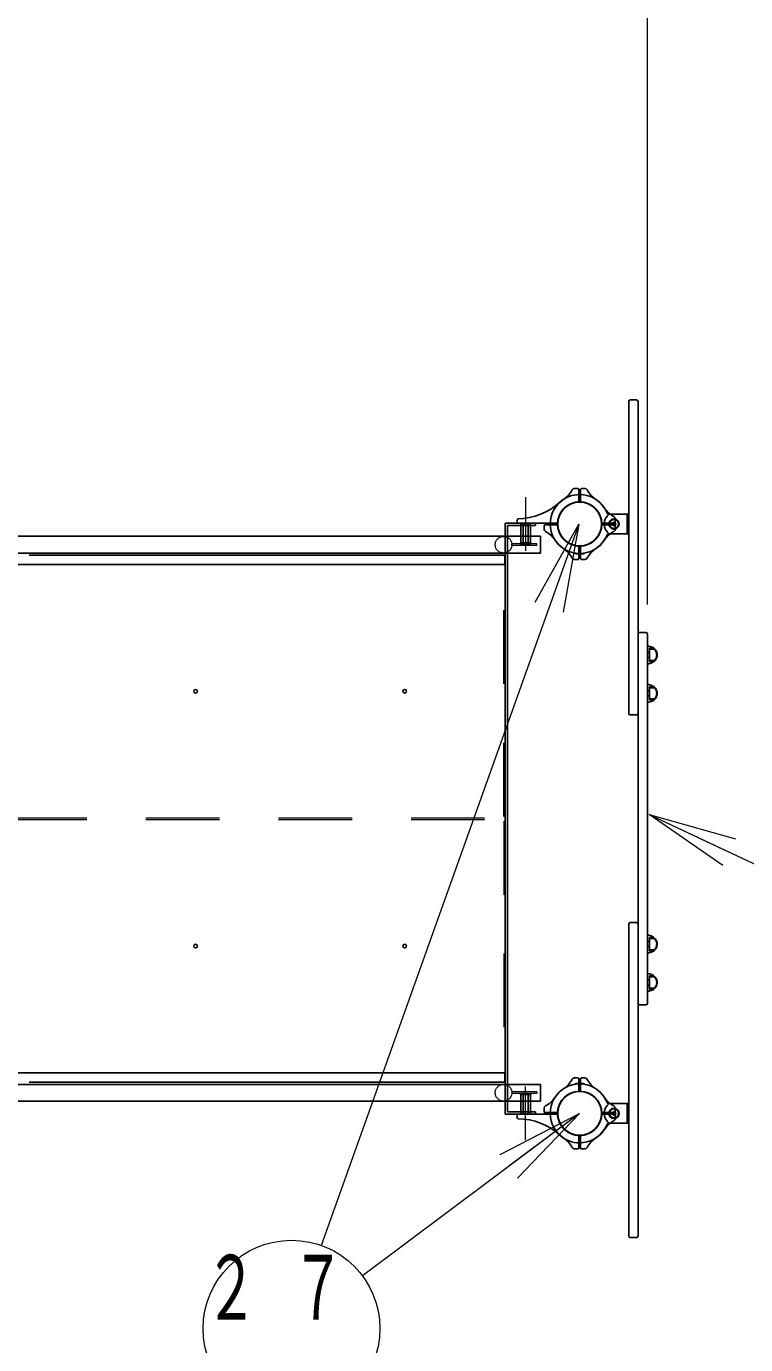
# Model space of a CAD drawing. Units: millimetres on the paper, scale 1:60. Extents: x -385 to 0, y -594 to 267.
# Drawn here: x -183.38 to -158.96, y 91.16 to 135.9 of the extents above; entities that cross this region are included whole.
import ezdxf

# ---------------------------------------------------------------- set-up
doc = ezdxf.new("R2010")
doc.units = ezdxf.units.MM
for name, pattern in [('USER1', [4.5, 2.5, -2]), ('USER2', [6, 3, -1, 1, -1]), ('USER3', [8, 3, -1, 1, -1, 1, -1])]:
    doc.linetypes.add(name, pattern=pattern)
doc.layers.add('1_60', color=7, linetype='Continuous', lineweight=25)
doc.styles.add('ＭＳ ゴシック', font='')
doc.styles.get('ＭＳ ゴシック').set_extended_font_data('MS Gothic')

msp = doc.modelspace()

# ---------------------------------------------------------------- linework, layer by layer
at = {"layer": '1_60', "lineweight": 13}
for p, q in [((-162.298, 116.279), (-162.298, 249.854)), ((-164.623, 119.012), (-173.368, 94.533)), ((-166.104, 116.355), (-164.623, 119.012)), ((-164.623, 119.012), (-165.633, 116.186)), ((-164.623, 119.012), (-165.162, 116.018)), ((-159.735, 107.422), (-162.235, 109.154)), ((-162.235, 109.154), (-159.309, 108.327)), ((-162.235, 109.154), (-159.522, 107.875)), ((-162.235, 109.154), (-151.948, 104.304)), ((-164.598, 99.012), (-171.974, 93.503)), ((-167.301, 97.617), (-164.598, 99.012)), ((-164.598, 99.012), (-167.002, 97.216)), ((-164.598, 99.012), (-166.703, 96.816))]:
    msp.add_line(p, q, dxfattribs=at)
at = {"layer": '1_60'}
for p, q in [((-162.932, 123.171), (-162.932, 112.586)), ((-162.882, 123.221), (-162.665, 123.221)), ((-162.615, 123.171), (-162.615, 109.012)), ((-166.098, 119.037), (-167.123, 119.037)), ((-167.123, 119.037), (-167.123, 98.987)), ((-166.595, 119.022), (-166.568, 119.037)), ((-166.595, 119.022), (-166.595, 118.385)), ((-166.568, 119.037), (-166.293, 119.037)), ((-166.513, 119.022), (-166.513, 118.385)), ((-166.349, 119.022), (-166.349, 118.385)), ((-166.267, 119.022), (-166.293, 119.037)), ((-166.267, 119.022), (-166.267, 118.385)), ((-166.098, 119.037), (-166.098, 118.962)), ((-163.598, 119.345), (-162.932, 119.345)), ((-163.482, 119.041), (-163.432, 119.07)), ((-163.482, 119.041), (-163.482, 118.983)), ((-163.382, 119.041), (-163.432, 119.07)), ((-163.382, 119.041), (-163.382, 118.983)), ((-162.985, 119.345), (-162.985, 118.679)), ((-166.098, 118.962), (-167.048, 118.962)), ((-167.048, 118.962), (-167.048, 99.062)), ((-163.598, 118.679), (-162.932, 118.679)), ((-163.432, 118.954), (-163.482, 118.983)), ((-163.432, 118.954), (-163.382, 118.983)), ((-166.606, 118.37), (-166.606, 118.337)), ((-166.256, 118.37), (-166.606, 118.37)), ((-166.256, 118.337), (-166.606, 118.337)), ((-166.595, 118.385), (-166.568, 118.37)), ((-166.568, 118.37), (-166.293, 118.37)), ((-166.267, 118.385), (-166.293, 118.37)), ((-166.256, 118.337), (-166.256, 118.37)), ((-164.764, 118.026), (-164.764, 118.023)), ((-164.431, 118.026), (-164.431, 118.023)), ((-162.348, 115.329), (-162.565, 115.329)), ((-162.298, 115.279), (-162.298, 109.012)), ((-162.665, 112.536), (-162.882, 112.536)), ((-162.615, 94.852), (-162.615, 109.012)), ((-162.298, 102.744), (-162.298, 109.012)), ((-162.932, 94.852), (-162.932, 105.437)), ((-162.665, 105.487), (-162.882, 105.487)), ((-162.348, 102.694), (-162.565, 102.694)), ((-164.764, 99.998), (-164.764, 100)), ((-164.431, 99.998), (-164.431, 100)), ((-166.606, 99.653), (-166.606, 99.687)), ((-166.256, 99.687), (-166.606, 99.687)), ((-166.256, 99.653), (-166.606, 99.653)), ((-166.595, 99.638), (-166.568, 99.653)), ((-166.595, 99.002), (-166.595, 99.638)), ((-166.568, 99.653), (-166.293, 99.653)), ((-166.513, 99.002), (-166.513, 99.638)), ((-166.349, 99.002), (-166.349, 99.638)), ((-166.267, 99.638), (-166.293, 99.653)), ((-166.267, 99.002), (-166.267, 99.638)), ((-166.256, 99.687), (-166.256, 99.653)), ((-163.598, 99.345), (-162.932, 99.345)), ((-162.985, 98.678), (-162.985, 99.345)), ((-166.098, 98.987), (-167.123, 98.987)), ((-166.098, 99.062), (-167.048, 99.062)), ((-166.595, 99.002), (-166.568, 98.987)), ((-166.568, 98.987), (-166.293, 98.987)), ((-166.267, 99.002), (-166.293, 98.987)), ((-166.098, 99.062), (-166.098, 98.987)), ((-163.432, 99.069), (-163.482, 99.04)), ((-163.482, 98.983), (-163.482, 99.04)), ((-163.482, 98.983), (-163.432, 98.954)), ((-163.432, 99.069), (-163.382, 99.04)), ((-163.382, 98.983), (-163.432, 98.954)), ((-163.382, 98.983), (-163.382, 99.04)), ((-163.598, 98.678), (-162.932, 98.678)), ((-162.882, 94.802), (-162.665, 94.802))]:
    msp.add_line(p, q, dxfattribs=at)
at = {"layer": '1_60', "linetype": 'USER2', "lineweight": 13}
for p, q in [((-166.431, 119.921), (-166.431, 118.103)), ((-166.431, 98.102), (-166.431, 99.921))]:
    msp.add_line(p, q, dxfattribs=at)
at = {"layer": '1_60', "color": 2}
for p, q in [((-164.658, 120.219), (-164.789, 120.214)), ((-164.623, 119.793), (-164.623, 120.186)), ((-164.573, 119.793), (-164.573, 120.186)), ((-164.539, 120.219), (-164.408, 120.214)), ((-166.722, 119.072), (-166.717, 119.159)), ((-165.379, 119.037), (-166.688, 119.037)), ((-163.816, 119.037), (-163.424, 119.037)), ((-163.39, 119.071), (-163.395, 119.193)), ((-165.805, 118.952), (-165.8, 118.831)), ((-165.379, 118.987), (-165.771, 118.987)), ((-163.816, 118.987), (-163.424, 118.987)), ((-163.39, 118.952), (-163.395, 118.821)), ((-164.623, 118.231), (-164.623, 117.838)), ((-164.573, 118.231), (-164.573, 117.838)), ((-164.658, 117.805), (-164.789, 117.809)), ((-164.539, 117.805), (-164.408, 117.809)), ((-162.298, 114.869), (-162.298, 114.269)), ((-162.232, 114.656), (-162.298, 114.656)), ((-162.078, 114.794), (-162.232, 114.794)), ((-162.232, 114.794), (-162.232, 114.344)), ((-162.155, 114.794), (-162.232, 114.786)), ((-162.064, 114.761), (-162.232, 114.761)), ((-162.232, 114.482), (-162.298, 114.482)), ((-162.064, 114.377), (-162.232, 114.377)), ((-162.155, 114.344), (-162.232, 114.352)), ((-162.078, 114.344), (-162.232, 114.344)), ((-162.298, 113.566), (-162.298, 112.966)), ((-162.232, 113.353), (-162.298, 113.353)), ((-162.078, 113.491), (-162.232, 113.491)), ((-162.232, 113.491), (-162.232, 113.041)), ((-162.155, 113.491), (-162.232, 113.483)), ((-162.064, 113.458), (-162.232, 113.458)), ((-162.232, 113.179), (-162.298, 113.179)), ((-162.064, 113.074), (-162.232, 113.074)), ((-162.155, 113.041), (-162.232, 113.049)), ((-162.078, 113.041), (-162.232, 113.041)), ((-162.298, 104.457), (-162.298, 105.057)), ((-162.232, 104.844), (-162.298, 104.844)), ((-162.078, 104.982), (-162.232, 104.982)), ((-162.232, 104.532), (-162.232, 104.982)), ((-162.155, 104.982), (-162.232, 104.974)), ((-162.064, 104.949), (-162.232, 104.949)), ((-162.232, 104.671), (-162.298, 104.671)), ((-162.064, 104.566), (-162.232, 104.566)), ((-162.155, 104.532), (-162.232, 104.541)), ((-162.078, 104.532), (-162.232, 104.532)), ((-162.298, 103.154), (-162.298, 103.754)), ((-162.232, 103.541), (-162.298, 103.541)), ((-162.232, 103.368), (-162.298, 103.368)), ((-162.078, 103.679), (-162.232, 103.679)), ((-162.232, 103.229), (-162.232, 103.679)), ((-162.155, 103.679), (-162.232, 103.671)), ((-162.064, 103.646), (-162.232, 103.646)), ((-162.064, 103.263), (-162.232, 103.263)), ((-162.155, 103.229), (-162.232, 103.238)), ((-162.078, 103.229), (-162.232, 103.229)), ((-164.658, 100.219), (-164.789, 100.214)), ((-164.539, 100.219), (-164.408, 100.214)), ((-164.623, 99.793), (-164.623, 100.185)), ((-164.573, 99.793), (-164.573, 100.185)), ((-166.722, 98.951), (-166.717, 98.864)), ((-165.379, 98.987), (-166.688, 98.987)), ((-165.805, 99.071), (-165.8, 99.192)), ((-165.379, 99.037), (-165.771, 99.037)), ((-163.816, 99.037), (-163.424, 99.037)), ((-163.816, 98.987), (-163.424, 98.987)), ((-163.39, 99.071), (-163.395, 99.202)), ((-163.39, 98.952), (-163.395, 98.831)), ((-164.623, 98.23), (-164.623, 97.838)), ((-164.573, 98.23), (-164.573, 97.838)), ((-164.658, 97.804), (-164.789, 97.809)), ((-164.539, 97.804), (-164.408, 97.809))]:
    msp.add_line(p, q, dxfattribs=at)
at = {"layer": '1_60', "linetype": 'USER1', "lineweight": 13}
for p, q in [((-166.514, 119.037), (-166.514, 118.37)), ((-166.348, 119.037), (-166.348, 118.37)), ((-166.514, 98.987), (-166.514, 99.653)), ((-166.348, 98.987), (-166.348, 99.653))]:
    msp.add_line(p, q, dxfattribs=at)
at = {"layer": '1_60', "color": 131}
for p, q in [((-165.931, 118.594), (-208.257, 118.594)), ((-165.931, 118.594), (-165.931, 118.027)), ((-165.931, 118.027), (-208.257, 118.027)), ((-165.931, 99.997), (-208.257, 99.997)), ((-165.931, 99.43), (-165.931, 99.997)), ((-165.931, 99.43), (-208.257, 99.43))]:
    msp.add_line(p, q, dxfattribs=at)
at = {"layer": '1_60', "color": 131, "linetype": 'USER1', "lineweight": 13}
for p, q in [((-166.056, 118.337), (-166.898, 118.337)), ((-166.898, 118.284), (-166.898, 118.337)), ((-166.056, 118.284), (-166.898, 118.284)), ((-166.056, 118.284), (-166.056, 118.337)), ((-166.056, 99.74), (-166.898, 99.74)), ((-166.898, 99.74), (-166.898, 99.687)), ((-166.056, 99.687), (-166.898, 99.687)), ((-166.056, 99.74), (-166.056, 99.687))]:
    msp.add_line(p, q, dxfattribs=at)
at = {"layer": '1_60', "color": 20}
for p, q in [((-167.189, 117.954), (-183.29, 117.954)), ((-167.139, 117.687), (-167.139, 117.904)), ((-167.139, 100.337), (-167.139, 100.12)), ((-167.189, 100.07), (-183.29, 100.07))]:
    msp.add_line(p, q, dxfattribs=at)
at = {"layer": '1_60', "color": 4}
for p, q in [((-188.323, 117.637), (-167.123, 117.637)), ((-188.323, 100.387), (-167.123, 100.387))]:
    msp.add_line(p, q, dxfattribs=at)
at = {"layer": '1_60', "color": 4, "linetype": 'USER1', "lineweight": 13}
for p, q in [((-167.176, 109.09), (-167.176, 117.584)), ((-188.323, 109.037), (-167.123, 109.037)), ((-188.323, 108.987), (-167.123, 108.987)), ((-167.176, 108.933), (-167.176, 100.44))]:
    msp.add_line(p, q, dxfattribs=at)
at = {"layer": '1_60', "color": 2}
for points in [[(-162.298, 114.269), (-162.255, 114.272), (-162.212, 114.279), (-162.171, 114.292), (-162.132, 114.309), (-162.095, 114.331), (-162.063, 114.357), (-162.034, 114.386), (-162.01, 114.419), (-161.99, 114.454), (-161.976, 114.491), (-161.968, 114.53), (-161.965, 114.569), (-161.968, 114.608), (-161.976, 114.647), (-161.99, 114.684), (-162.01, 114.719), (-162.034, 114.752), (-162.063, 114.781), (-162.095, 114.807), (-162.132, 114.829), (-162.171, 114.846), (-162.212, 114.859), (-162.255, 114.867), (-162.298, 114.869)], [(-162.064, 114.377), (-162.035, 114.41), (-162.012, 114.447), (-161.995, 114.486), (-161.985, 114.527), (-161.982, 114.569), (-161.985, 114.611), (-161.995, 114.652), (-162.012, 114.691), (-162.035, 114.728), (-162.064, 114.761)], [(-162.298, 112.966), (-162.255, 112.969), (-162.212, 112.976), (-162.171, 112.989), (-162.132, 113.006), (-162.095, 113.028), (-162.063, 113.054), (-162.034, 113.083), (-162.01, 113.116), (-161.99, 113.151), (-161.976, 113.188), (-161.968, 113.227), (-161.965, 113.266), (-161.968, 113.305), (-161.976, 113.344), (-161.99, 113.381), (-162.01, 113.416), (-162.034, 113.449), (-162.063, 113.478), (-162.095, 113.504), (-162.132, 113.526), (-162.171, 113.543), (-162.212, 113.556), (-162.255, 113.563), (-162.298, 113.566)], [(-162.064, 113.074), (-162.035, 113.107), (-162.012, 113.144), (-161.995, 113.183), (-161.985, 113.224), (-161.982, 113.266), (-161.985, 113.308), (-161.995, 113.349), (-162.012, 113.388), (-162.035, 113.425), (-162.064, 113.458)], [(-162.298, 105.057), (-162.255, 105.055), (-162.212, 105.047), (-162.171, 105.035), (-162.132, 105.017), (-162.095, 104.995), (-162.063, 104.97), (-162.034, 104.94), (-162.01, 104.907), (-161.99, 104.872), (-161.976, 104.835), (-161.968, 104.797), (-161.965, 104.757), (-161.968, 104.718), (-161.976, 104.68), (-161.99, 104.643), (-162.01, 104.607), (-162.034, 104.575), (-162.063, 104.545), (-162.095, 104.519), (-162.132, 104.498), (-162.171, 104.48), (-162.212, 104.468), (-162.255, 104.46), (-162.298, 104.457)], [(-162.064, 104.949), (-162.035, 104.916), (-162.012, 104.879), (-161.995, 104.84), (-161.985, 104.799), (-161.982, 104.757), (-161.985, 104.716), (-161.995, 104.675), (-162.012, 104.635), (-162.035, 104.599), (-162.064, 104.566)], [(-162.298, 103.754), (-162.255, 103.752), (-162.212, 103.744), (-162.171, 103.732), (-162.132, 103.714), (-162.095, 103.692), (-162.063, 103.666), (-162.034, 103.637), (-162.01, 103.604), (-161.99, 103.569), (-161.976, 103.532), (-161.968, 103.494), (-161.965, 103.454), (-161.968, 103.415), (-161.976, 103.377), (-161.99, 103.34), (-162.01, 103.304), (-162.034, 103.272), (-162.063, 103.242), (-162.095, 103.216), (-162.132, 103.195), (-162.171, 103.177), (-162.212, 103.165), (-162.255, 103.157), (-162.298, 103.154)], [(-162.064, 103.646), (-162.035, 103.613), (-162.012, 103.576), (-161.995, 103.537), (-161.985, 103.496), (-161.982, 103.454), (-161.985, 103.412), (-161.995, 103.371), (-162.012, 103.332), (-162.035, 103.296), (-162.064, 103.263)]]:
    msp.add_lwpolyline(points, dxfattribs=at)
at = {"layer": '1_60', "color": 150, "linetype": 'USER3', "lineweight": 13}
for centre in [(-164.598, 119.012), (-164.598, 99.012)]:
    msp.add_circle(centre, 0.743, dxfattribs=at)
at = {"layer": '1_60'}
for centre, radius in [((-164.598, 119.012), 0.743), ((-163.432, 119.012), 0.15), ((-163.432, 119.012), 0.0577), ((-177.638, 113.337), 0.0625), ((-170.538, 113.337), 0.0625), ((-177.638, 104.687), 0.0625), ((-170.538, 104.687), 0.0625), ((-164.598, 99.012), 0.743), ((-163.432, 99.012), 0.15), ((-163.432, 99.012), 0.0577)]:
    msp.add_circle(centre, radius, dxfattribs=at)
at = {"layer": '1_60', "color": 2}
for centre in [(-163.432, 119.012), (-163.432, 99.012)]:
    msp.add_circle(centre, 0.175, dxfattribs=at)
at = {"layer": '1_60', "color": 131, "linetype": 'USER1', "lineweight": 13}
for centre in [(-167.181, 118.31), (-167.181, 99.713)]:
    msp.add_circle(centre, 0.283, dxfattribs=at)
at = {"layer": '1_60', "lineweight": 13}
msp.add_circle((-174.378, 91.708), 3, dxfattribs=at)
at = {"layer": '1_60'}
for centre, radius, start, end in [((-162.882, 123.171), 0.05, 90, 180), ((-162.665, 123.171), 0.05, 0, 90), ((-166.554, 118.962), 0.0724, 55.6159, 124.3841), ((-166.431, 118.764), 0.271, 72.4121, 107.5879), ((-166.308, 118.962), 0.0724, 55.6159, 124.3841), ((-164.598, 119.012), 0.75, 274.2707, 0), ((-163.348, 119.012), 0.417, 126.8699, 233.1301), ((-166.554, 118.445), 0.0724, 235.6159, 304.3841), ((-166.431, 118.643), 0.271, 252.4121, 287.5879), ((-166.308, 118.445), 0.0724, 235.6159, 304.3841), ((-164.748, 118.023), 0.0167, 180, 261.3731), ((-164.598, 119.012), 1.017, 261.3731, 270), ((-164.598, 119.012), 1.017, 270, 278.6269), ((-164.448, 118.023), 0.0167, 278.6269, 0), ((-162.565, 115.279), 0.05, 90, 180), ((-162.348, 115.279), 0.05, 0, 90), ((-162.882, 112.586), 0.05, 180, 270), ((-162.665, 112.586), 0.05, 270, 0), ((-162.882, 105.437), 0.05, 90, 180), ((-162.665, 105.437), 0.05, 0, 90), ((-162.565, 102.744), 0.05, 180, 270), ((-162.348, 102.744), 0.05, 270, 0), ((-164.748, 100), 0.0167, 98.6269, 180), ((-164.598, 99.012), 1.017, 90, 98.6269), ((-164.598, 99.012), 1.017, 81.3731, 90), ((-164.598, 99.012), 0.75, 0, 85.7293), ((-164.448, 100), 0.0167, 0, 81.3731), ((-166.554, 99.578), 0.0724, 55.6159, 124.3841), ((-166.431, 99.38), 0.271, 72.4121, 107.5879), ((-166.308, 99.578), 0.0724, 55.6159, 124.3841), ((-163.348, 99.012), 0.417, 126.8699, 233.1301), ((-166.554, 99.061), 0.0724, 235.6159, 304.3841), ((-166.431, 99.26), 0.271, 252.4121, 287.5879), ((-166.308, 99.061), 0.0724, 235.6159, 304.3841), ((-162.882, 94.852), 0.05, 180, 270), ((-162.665, 94.852), 0.05, 270, 0)]:
    msp.add_arc(centre, radius, start, end, dxfattribs=at)
at = {"layer": '1_60', "color": 2}
for centre, radius, start, end in [((-164.598, 119.012), 1, 90, 132.2172), ((-165.59, 120.554), 0.833, 302.7272, 332.5412), ((-164.776, 120.132), 0.0833, 92, 152.5412), ((-164.657, 120.186), 0.0333, 0, 92), ((-164.598, 119.012), 1, 32.7272, 90), ((-164.54, 120.186), 0.0333, 88, 180), ((-164.421, 120.132), 0.0833, 27.4588, 88), ((-164.421, 120.132), 0.0833, 27.4588, 88), ((-163.607, 120.554), 0.833, 207.4588, 237.2728), ((-166.725, 121.357), 2.167, 271.0842, 312.2172), ((-164.598, 119.012), 1, 122.7272, 180), ((-164.598, 119.012), 0.75, 94.2707, 180), ((-164.598, 119.012), 0.75, 90, 175.7293), ((-164.657, 119.793), 0.0333, 274.2707, 0), ((-164.598, 119.012), 0.75, 4.2707, 90), ((-164.54, 119.793), 0.0333, 180, 265.7293), ((-164.598, 119.012), 0.75, 0, 85.7293), ((-164.598, 119.012), 1, 23.1324, 57.2728), ((-163.055, 120.003), 0.833, 212.7272, 242.5412), ((-166.688, 119.07), 0.0333, 177, 270), ((-166.684, 119.158), 0.0333, 91.0841, 177), ((-164.598, 119.012), 1, 180, 237.2728), ((-165.379, 119.07), 0.0333, 270, 355.7293), ((-164.598, 119.012), 0.75, 180, 265.7293), ((-164.598, 119.012), 0.75, 274.2707, 0), ((-163.816, 119.07), 0.0333, 184.2707, 270), ((-163.526, 119.47), 0.167, 203.1324, 236.8449), ((-163.478, 119.19), 0.0833, 2, 62.5412), ((-163.478, 119.19), 0.0833, 2, 62.5412), ((-163.424, 119.07), 0.0333, 270, 2), ((-165.771, 118.954), 0.0333, 90, 182), ((-165.717, 118.834), 0.0833, 182, 242.5412), ((-166.14, 118.021), 0.833, 32.7272, 62.5412), ((-165.379, 118.954), 0.0333, 4.2707, 90), ((-164.598, 119.012), 0.75, 184.2707, 270), ((-164.598, 119.012), 0.75, 270, 355.7293), ((-163.816, 118.954), 0.0333, 90, 175.7293), ((-164.598, 119.012), 1, 326.4427, 336.8676), ((-163.055, 118.021), 0.833, 117.4588, 147.2728), ((-163.526, 118.554), 0.167, 123.1551, 156.8676), ((-163.478, 118.834), 0.0833, 297.4588, 358), ((-163.424, 118.954), 0.0333, 358, 90), ((-164.598, 119.012), 1, 212.7272, 270), ((-165.59, 117.47), 0.833, 27.4588, 57.2728), ((-164.657, 118.231), 0.0333, 0, 85.7293), ((-164.598, 119.012), 1, 270, 327.2728), ((-164.54, 118.231), 0.0333, 94.2707, 180), ((-163.607, 117.47), 0.833, 122.7272, 152.5412), ((-164.598, 119.012), 1, 302.7272, 326.4427), ((-164.776, 117.892), 0.0833, 207.4588, 268), ((-164.657, 117.838), 0.0333, 268, 0), ((-164.54, 117.838), 0.0333, 180, 272), ((-164.421, 117.892), 0.0833, 272, 348.1784), ((-164.421, 117.892), 0.0833, 272, 332.5412), ((-164.776, 100.131), 0.0833, 92, 152.5412), ((-164.657, 100.185), 0.0333, 0, 92), ((-164.54, 100.185), 0.0333, 88, 180), ((-164.421, 100.131), 0.0833, 11.8216, 88), ((-164.421, 100.131), 0.0833, 27.4588, 88), ((-164.598, 99.012), 1, 122.7272, 180), ((-164.598, 99.012), 1, 90, 147.2728), ((-164.598, 99.012), 0.75, 94.2707, 180), ((-164.598, 99.012), 0.75, 90, 175.7293), ((-165.59, 100.554), 0.833, 302.7272, 332.5412), ((-164.657, 99.793), 0.0333, 274.2707, 0), ((-164.598, 99.012), 1, 32.7272, 90), ((-164.598, 99.012), 0.75, 4.2707, 90), ((-164.54, 99.793), 0.0333, 180, 265.7293), ((-164.598, 99.012), 0.75, 0, 85.7293), ((-163.607, 100.554), 0.833, 207.4588, 237.2728), ((-164.598, 99.012), 1, 33.5573, 57.2728), ((-166.14, 100.003), 0.833, 297.4588, 327.2728), ((-164.598, 99.012), 1, 23.1324, 33.5573), ((-163.055, 100.003), 0.833, 212.7272, 242.5412), ((-163.526, 99.47), 0.167, 203.1324, 236.8449), ((-166.688, 98.953), 0.0333, 90, 183), ((-165.771, 99.07), 0.0333, 178, 270), ((-165.717, 99.189), 0.0833, 117.4588, 178), ((-164.598, 99.012), 1, 180, 237.2728), ((-165.379, 99.07), 0.0333, 270, 355.7293), ((-165.379, 98.953), 0.0333, 4.2707, 90), ((-164.598, 99.012), 0.75, 180, 265.7293), ((-164.598, 99.012), 0.75, 184.2707, 270), ((-164.598, 99.012), 0.75, 270, 355.7293), ((-164.598, 99.012), 0.75, 274.2707, 0), ((-163.816, 99.07), 0.0333, 184.2707, 270), ((-163.816, 98.953), 0.0333, 90, 175.7293), ((-163.478, 99.189), 0.0833, 2, 62.5412), ((-163.424, 99.07), 0.0333, 270, 2), ((-163.424, 98.953), 0.0333, 358, 90), ((-166.684, 98.866), 0.0333, 183, 268.9158), ((-166.725, 96.666), 2.167, 47.7828, 88.9159), ((-164.598, 99.012), 1, 270, 327.2728), ((-164.598, 99.012), 1, 302.7272, 336.8676), ((-163.055, 98.02), 0.833, 117.4588, 147.2728), ((-163.526, 98.553), 0.167, 123.1551, 156.8676), ((-163.478, 98.834), 0.0833, 297.4588, 358), ((-163.478, 98.834), 0.0833, 297.4588, 358), ((-164.598, 99.012), 1, 227.7828, 270), ((-165.59, 97.469), 0.833, 27.4588, 57.2728), ((-164.657, 98.23), 0.0333, 0, 85.7293), ((-164.54, 98.23), 0.0333, 94.2707, 180), ((-163.607, 97.469), 0.833, 122.7272, 152.5412), ((-164.776, 97.892), 0.0833, 207.4588, 268), ((-164.657, 97.838), 0.0333, 268, 0), ((-164.54, 97.838), 0.0333, 180, 272), ((-164.421, 97.892), 0.0833, 272, 332.5412), ((-164.421, 97.892), 0.0833, 272, 332.5412)]:
    msp.add_arc(centre, radius, start, end, dxfattribs=at)
at = {"layer": '1_60', "color": 20}
for centre, start, end in [((-167.189, 117.904), 0, 90), ((-167.189, 117.687), 270, 0), ((-167.189, 100.337), 0, 90), ((-167.189, 100.12), 270, 0)]:
    msp.add_arc(centre, 0.05, start, end, dxfattribs=at)

# ---------------------------------------------------------------- texts
at = {"layer": '1_60', "insert": (-174.378, 94.208), "char_height": 2.199, "attachment_point": 2, "style": 'ＭＳ ゴシック'}
msp.add_mtext('\\T1.64;\\W0.6;２７', dxfattribs=at)

doc.saveas('drawing.dxf')
